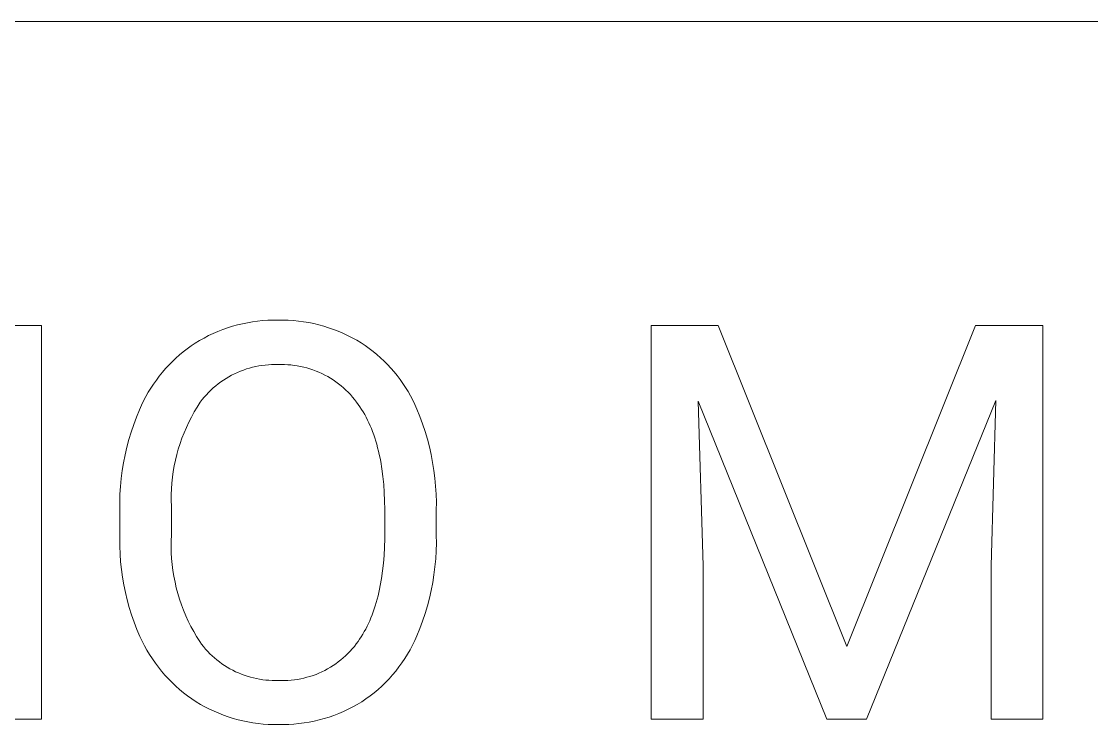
# Model space of a CAD drawing. Header units: millimetres. Extents: x 373 to 3451, y -552 to 1598.
# Drawn here: x 2577.5 to 2656.7, y -259.9 to -207.9 of the extents above; entities that cross this region are included whole.
import ezdxf

# ---------------------------------------------------------------- set-up
doc = ezdxf.new("R2010")
doc.units = ezdxf.units.MM
doc.header["$MEASUREMENT"] = 0
doc.layers.add('Domyślny', color=7, linetype='Continuous', true_color=0x000000)

msp = doc.modelspace()

# ---------------------------------------------------------------- linework, layer by layer
at = {"layer": 'Domyślny', "color": 18, "lineweight": 15, "true_color": 0x000000}
for p, q in [((3447.834, -207.866), (2287.646, -207.866)), ((2575.112, -230.372), (2578.935, -230.372)), ((2578.935, -230.372), (2578.935, -259.52)), ((2592.364, -230.679), (2592.722, -230.552)), ((2592.722, -230.552), (2593.084, -230.437)), ((2593.084, -230.437), (2593.45, -230.335)), ((2593.45, -230.335), (2593.818, -230.246)), ((2593.818, -230.246), (2594.19, -230.169)), ((2594.19, -230.169), (2594.564, -230.104)), ((2594.564, -230.104), (2594.94, -230.053)), ((2594.94, -230.053), (2595.318, -230.014)), ((2595.318, -230.014), (2595.697, -229.988)), ((2595.697, -229.988), (2596.076, -229.976)), ((2596.076, -229.976), (2596.455, -229.976)), ((2596.455, -229.976), (2596.836, -229.976)), ((2596.836, -229.976), (2597.217, -229.988)), ((2597.217, -229.988), (2597.597, -230.014)), ((2597.597, -230.014), (2597.976, -230.052)), ((2597.976, -230.052), (2598.353, -230.103)), ((2598.353, -230.103), (2598.729, -230.166)), ((2598.729, -230.166), (2599.102, -230.242)), ((2599.102, -230.242), (2599.472, -230.33)), ((2599.472, -230.33), (2599.84, -230.431)), ((2599.84, -230.431), (2600.203, -230.544)), ((2600.203, -230.544), (2600.563, -230.67)), ((2624.098, -259.523), (2624.098, -230.375)), ((2624.098, -230.375), (2629.058, -230.375)), ((2629.058, -230.375), (2638.589, -254.153)), ((2638.589, -254.153), (2648.111, -230.375)), ((2648.111, -230.375), (2653.102, -230.375)), ((2653.102, -230.375), (2653.102, -259.523)), ((2590.651, -231.491), (2590.982, -231.305)), ((2590.982, -231.305), (2591.32, -231.131)), ((2591.32, -231.131), (2591.663, -230.968)), ((2591.663, -230.968), (2592.011, -230.817)), ((2592.011, -230.817), (2592.364, -230.679)), ((2600.563, -230.67), (2600.918, -230.807)), ((2600.918, -230.807), (2601.269, -230.956)), ((2601.269, -230.956), (2601.614, -231.117)), ((2601.614, -231.117), (2601.954, -231.289)), ((2601.954, -231.289), (2602.288, -231.472)), ((2589.447, -232.325), (2589.733, -232.103)), ((2589.733, -232.103), (2590.027, -231.89)), ((2590.027, -231.89), (2590.327, -231.687)), ((2590.327, -231.687), (2590.651, -231.491)), ((2602.288, -231.472), (2602.615, -231.667)), ((2602.615, -231.667), (2602.916, -231.867)), ((2602.916, -231.867), (2603.209, -232.077)), ((2603.209, -232.077), (2603.496, -232.296)), ((2588.635, -233.046), (2588.898, -232.797)), ((2588.898, -232.797), (2589.169, -232.556)), ((2589.169, -232.556), (2589.447, -232.325)), ((2603.496, -232.296), (2603.775, -232.525)), ((2603.775, -232.525), (2604.046, -232.764)), ((2604.046, -232.764), (2604.309, -233.011)), ((2587.898, -233.844), (2588.135, -233.57)), ((2588.135, -233.57), (2588.381, -233.304)), ((2588.381, -233.304), (2588.635, -233.046)), ((2593.67, -233.76), (2593.452, -233.852)), ((2593.892, -233.676), (2593.67, -233.76)), ((2594.117, -233.599), (2593.892, -233.676)), ((2594.344, -233.53), (2594.117, -233.599)), ((2594.573, -233.47), (2594.344, -233.53)), ((2594.805, -233.417), (2594.573, -233.47)), ((2595.038, -233.372), (2594.805, -233.417)), ((2595.272, -233.336), (2595.038, -233.372)), ((2595.508, -233.307), (2595.272, -233.336)), ((2595.744, -233.287), (2595.508, -233.307)), ((2595.981, -233.275), (2595.744, -233.287)), ((2596.218, -233.271), (2595.981, -233.275)), ((2596.455, -233.276), (2596.218, -233.271)), ((2596.695, -233.27), (2596.455, -233.276)), ((2596.935, -233.272), (2596.695, -233.27)), ((2597.174, -233.283), (2596.935, -233.272)), ((2597.413, -233.302), (2597.174, -233.283)), ((2597.651, -233.329), (2597.413, -233.302)), ((2597.888, -233.365), (2597.651, -233.329)), ((2598.124, -233.409), (2597.888, -233.365)), ((2598.358, -233.461), (2598.124, -233.409)), ((2598.59, -233.521), (2598.358, -233.461)), ((2598.82, -233.589), (2598.59, -233.521)), ((2599.047, -233.666), (2598.82, -233.589)), ((2599.272, -233.75), (2599.047, -233.666)), ((2599.493, -233.841), (2599.272, -233.75)), ((2604.309, -233.011), (2604.564, -233.267)), ((2604.564, -233.267), (2604.81, -233.531)), ((2604.81, -233.531), (2605.047, -233.803)), ((2587.244, -234.711), (2587.452, -234.415)), ((2587.452, -234.415), (2587.67, -234.126)), ((2587.67, -234.126), (2587.898, -233.844)), ((2592.218, -234.557), (2592.028, -234.699)), ((2592.413, -234.422), (2592.218, -234.557)), ((2592.612, -234.294), (2592.413, -234.422)), ((2592.816, -234.173), (2592.612, -234.294)), ((2593.024, -234.058), (2592.816, -234.173)), ((2593.236, -233.951), (2593.024, -234.058)), ((2593.452, -233.852), (2593.236, -233.951)), ((2599.711, -233.941), (2599.493, -233.841)), ((2599.926, -234.048), (2599.711, -233.941)), ((2600.137, -234.162), (2599.926, -234.048)), ((2600.343, -234.284), (2600.137, -234.162)), ((2600.545, -234.413), (2600.343, -234.284)), ((2600.743, -234.548), (2600.545, -234.413)), ((2600.936, -234.691), (2600.743, -234.548)), ((2605.047, -233.803), (2605.275, -234.084)), ((2605.275, -234.084), (2605.493, -234.371)), ((2605.493, -234.371), (2605.701, -234.666)), ((2586.678, -235.638), (2586.856, -235.323)), ((2586.856, -235.323), (2587.045, -235.014)), ((2587.045, -235.014), (2587.244, -234.711)), ((2591.32, -235.33), (2591.157, -235.503)), ((2591.488, -235.163), (2591.32, -235.33)), ((2591.663, -235.003), (2591.488, -235.163)), ((2591.843, -234.848), (2591.663, -235.003)), ((2592.028, -234.699), (2591.843, -234.848)), ((2601.123, -234.84), (2600.936, -234.691)), ((2601.306, -234.996), (2601.123, -234.84)), ((2601.483, -235.157), (2601.306, -234.996)), ((2601.654, -235.325), (2601.483, -235.157)), ((2601.819, -235.499), (2601.654, -235.325)), ((2605.701, -234.666), (2605.9, -234.968)), ((2605.9, -234.968), (2606.088, -235.276)), ((2606.088, -235.276), (2606.266, -235.59)), ((2586.353, -236.286), (2586.51, -235.959)), ((2586.51, -235.959), (2586.678, -235.638)), ((2590.706, -236.053), (2590.474, -236.413)), ((2590.85, -235.865), (2590.706, -236.053)), ((2591, -235.681), (2590.85, -235.865)), ((2591.157, -235.503), (2591, -235.681)), ((2601.978, -235.678), (2601.819, -235.499)), ((2602.131, -235.863), (2601.978, -235.678)), ((2602.277, -236.053), (2602.131, -235.863)), ((2602.404, -236.228), (2602.277, -236.053)), ((2606.266, -235.59), (2606.433, -235.91)), ((2606.433, -235.91), (2606.59, -236.235)), ((2637.103, -259.523), (2627.562, -235.981)), ((2627.562, -235.981), (2627.941, -248.167)), ((2649.617, -235.92), (2640.045, -259.523)), ((2649.258, -248.167), (2649.617, -235.92)), ((2585.981, -237.159), (2586.207, -236.617)), ((2586.207, -236.617), (2586.353, -236.286)), ((2590.254, -236.78), (2590.047, -237.154)), ((2590.474, -236.413), (2590.254, -236.78)), ((2602.528, -236.407), (2602.404, -236.228)), ((2602.648, -236.591), (2602.528, -236.407)), ((2602.763, -236.78), (2602.648, -236.591)), ((2602.875, -236.974), (2602.763, -236.78)), ((2606.59, -236.235), (2606.735, -236.566)), ((2606.735, -236.566), (2606.958, -237.113)), ((2585.585, -238.264), (2585.774, -237.708)), ((2585.774, -237.708), (2585.981, -237.159)), ((2589.853, -237.534), (2589.671, -237.922)), ((2590.047, -237.154), (2589.853, -237.534)), ((2602.983, -237.172), (2602.875, -236.974)), ((2603.086, -237.376), (2602.983, -237.172)), ((2603.186, -237.584), (2603.086, -237.376)), ((2603.281, -237.797), (2603.186, -237.584)), ((2606.958, -237.113), (2607.162, -237.667)), ((2607.162, -237.667), (2607.349, -238.227)), ((2585.415, -238.826), (2585.585, -238.264)), ((2589.502, -238.315), (2589.347, -238.713)), ((2589.671, -237.922), (2589.502, -238.315)), ((2603.372, -238.015), (2603.281, -237.797)), ((2603.46, -238.238), (2603.372, -238.015)), ((2603.543, -238.465), (2603.46, -238.238)), ((2603.622, -238.697), (2603.543, -238.465)), ((2607.349, -238.227), (2607.517, -238.793)), ((2585.263, -239.393), (2585.415, -238.826)), ((2589.205, -239.116), (2589.076, -239.524)), ((2589.347, -238.713), (2589.205, -239.116)), ((2603.698, -238.934), (2603.622, -238.697)), ((2603.769, -239.176), (2603.698, -238.934)), ((2603.836, -239.423), (2603.769, -239.176)), ((2607.517, -238.793), (2607.666, -239.364)), ((2585.017, -240.541), (2585.13, -239.965)), ((2585.13, -239.965), (2585.263, -239.393)), ((2588.962, -239.936), (2588.861, -240.352)), ((2589.076, -239.524), (2588.962, -239.936)), ((2603.899, -239.674), (2603.836, -239.423)), ((2603.958, -239.93), (2603.899, -239.674)), ((2604.013, -240.19), (2603.958, -239.93)), ((2607.666, -239.364), (2607.797, -239.94)), ((2607.797, -239.94), (2607.909, -240.52)), ((2584.922, -241.121), (2585.017, -240.541)), ((2588.774, -240.771), (2588.701, -241.192)), ((2588.861, -240.352), (2588.774, -240.771)), ((2604.064, -240.456), (2604.013, -240.19)), ((2604.153, -241.001), (2604.064, -240.456)), ((2607.909, -240.52), (2608.002, -241.103)), ((2584.847, -241.703), (2584.922, -241.121)), ((2588.643, -241.616), (2588.598, -242.041)), ((2588.701, -241.192), (2588.643, -241.616)), ((2604.227, -241.565), (2604.153, -241.001)), ((2604.284, -242.147), (2604.227, -241.565)), ((2608.002, -241.103), (2608.076, -241.689)), ((2608.076, -241.689), (2608.131, -242.277)), ((2584.755, -242.873), (2584.791, -242.287)), ((2584.791, -242.287), (2584.847, -241.703)), ((2588.568, -242.468), (2588.552, -242.895)), ((2588.598, -242.041), (2588.568, -242.468)), ((2604.325, -242.748), (2604.284, -242.147)), ((2608.131, -242.277), (2608.167, -242.866)), ((2584.738, -243.46), (2584.755, -242.873)), ((2588.552, -242.895), (2588.551, -243.323)), ((2604.349, -243.368), (2604.325, -242.748)), ((2608.167, -242.866), (2608.183, -243.457)), ((2584.741, -244.047), (2584.738, -243.46)), ((2584.741, -246.148), (2584.741, -244.047)), ((2588.551, -243.323), (2588.564, -243.75)), ((2588.564, -243.75), (2588.564, -245.892)), ((2604.357, -244.006), (2604.349, -243.368)), ((2604.357, -246.169), (2604.357, -244.006)), ((2608.183, -243.457), (2608.18, -244.047)), ((2608.18, -244.047), (2608.18, -245.892)), ((2584.743, -246.723), (2584.741, -246.148)), ((2588.546, -246.329), (2588.543, -246.766)), ((2588.564, -245.892), (2588.546, -246.329)), ((2604.342, -246.792), (2604.357, -246.169)), ((2608.18, -245.892), (2608.184, -246.482)), ((2584.764, -247.297), (2584.743, -246.723)), ((2588.543, -246.766), (2588.555, -247.203)), ((2588.555, -247.203), (2588.581, -247.639)), ((2604.311, -247.397), (2604.342, -246.792)), ((2608.168, -247.072), (2608.133, -247.66)), ((2608.184, -246.482), (2608.168, -247.072)), ((2584.805, -247.87), (2584.764, -247.297)), ((2584.864, -248.441), (2584.805, -247.87)), ((2588.581, -247.639), (2588.622, -248.074)), ((2604.203, -248.553), (2604.265, -247.984)), ((2604.265, -247.984), (2604.311, -247.397)), ((2608.133, -247.66), (2608.078, -248.248)), ((2584.942, -249.01), (2584.864, -248.441)), ((2588.622, -248.074), (2588.677, -248.508)), ((2588.677, -248.508), (2588.747, -248.939)), ((2604.126, -249.104), (2604.203, -248.553)), ((2608.078, -248.248), (2608.004, -248.833)), ((2627.941, -248.167), (2627.941, -259.523)), ((2649.258, -259.523), (2649.258, -248.167)), ((2585.04, -249.576), (2584.942, -249.01)), ((2585.156, -250.138), (2585.04, -249.576)), ((2588.747, -248.939), (2588.831, -249.368)), ((2588.831, -249.368), (2588.929, -249.794)), ((2604.034, -249.636), (2604.126, -249.104)), ((2607.911, -249.415), (2607.799, -249.994)), ((2608.004, -248.833), (2607.911, -249.415)), ((2585.29, -250.697), (2585.156, -250.138)), ((2588.929, -249.794), (2589.041, -250.217)), ((2589.041, -250.217), (2589.168, -250.635)), ((2603.803, -250.646), (2603.866, -250.401)), ((2603.866, -250.401), (2603.926, -250.15)), ((2603.926, -250.15), (2603.982, -249.896)), ((2603.982, -249.896), (2604.034, -249.636)), ((2607.799, -249.994), (2607.668, -250.569)), ((2585.443, -251.25), (2585.29, -250.697)), ((2589.168, -250.635), (2589.308, -251.049)), ((2589.308, -251.049), (2589.462, -251.458)), ((2603.588, -251.356), (2603.664, -251.124)), ((2603.664, -251.124), (2603.735, -250.887)), ((2603.735, -250.887), (2603.803, -250.646)), ((2607.519, -251.14), (2607.35, -251.705)), ((2607.668, -250.569), (2607.519, -251.14)), ((2585.615, -251.798), (2585.443, -251.25)), ((2585.805, -252.341), (2585.615, -251.798)), ((2589.462, -251.458), (2589.63, -251.862)), ((2589.63, -251.862), (2589.811, -252.259)), ((2603.339, -252.023), (2603.426, -251.805)), ((2603.426, -251.805), (2603.509, -251.583)), ((2603.509, -251.583), (2603.588, -251.356)), ((2607.35, -251.705), (2607.163, -252.265)), ((2586.012, -252.876), (2585.805, -252.341)), ((2589.811, -252.259), (2590.005, -252.651)), ((2590.005, -252.651), (2590.213, -253.036)), ((2602.953, -252.849), (2603.055, -252.65)), ((2603.055, -252.65), (2603.154, -252.445)), ((2603.154, -252.445), (2603.249, -252.237)), ((2603.249, -252.237), (2603.339, -252.023)), ((2607.163, -252.265), (2606.958, -252.818)), ((2586.237, -253.405), (2586.012, -252.876)), ((2586.399, -253.748), (2586.237, -253.405)), ((2590.213, -253.036), (2590.432, -253.414)), ((2590.432, -253.414), (2590.665, -253.784)), ((2602.504, -253.6), (2602.622, -253.419)), ((2602.622, -253.419), (2602.736, -253.234)), ((2602.736, -253.234), (2602.846, -253.044)), ((2602.846, -253.044), (2602.953, -252.849)), ((2606.735, -253.364), (2606.581, -253.71)), ((2606.958, -252.818), (2606.735, -253.364)), ((2586.572, -254.086), (2586.399, -253.748)), ((2586.757, -254.418), (2586.572, -254.086)), ((2590.665, -253.784), (2590.803, -253.972)), ((2590.803, -253.972), (2590.947, -254.155)), ((2590.947, -254.155), (2591.098, -254.333)), ((2591.098, -254.333), (2591.254, -254.506)), ((2601.8, -254.492), (2601.959, -254.316)), ((2601.959, -254.316), (2602.111, -254.134)), ((2602.111, -254.134), (2602.256, -253.948)), ((2602.256, -253.948), (2602.382, -253.776)), ((2602.382, -253.776), (2602.504, -253.6)), ((2606.414, -254.051), (2606.236, -254.387)), ((2606.581, -253.71), (2606.414, -254.051)), ((2586.952, -254.743), (2586.757, -254.418)), ((2587.159, -255.062), (2586.952, -254.743)), ((2587.376, -255.373), (2587.159, -255.062)), ((2591.254, -254.506), (2591.417, -254.674)), ((2591.417, -254.674), (2591.585, -254.835)), ((2591.585, -254.835), (2591.758, -254.991)), ((2591.758, -254.991), (2591.937, -255.141)), ((2591.937, -255.141), (2592.121, -255.285)), ((2600.922, -255.285), (2601.109, -255.139)), ((2601.109, -255.139), (2601.29, -254.986)), ((2601.29, -254.986), (2601.466, -254.828)), ((2601.466, -254.828), (2601.636, -254.663)), ((2601.636, -254.663), (2601.8, -254.492)), ((2605.846, -255.037), (2605.634, -255.352)), ((2606.047, -254.715), (2605.846, -255.037)), ((2606.236, -254.387), (2606.047, -254.715)), ((2587.603, -255.677), (2587.376, -255.373)), ((2587.841, -255.973), (2587.603, -255.677)), ((2592.121, -255.285), (2592.309, -255.422)), ((2592.309, -255.422), (2592.503, -255.553)), ((2592.503, -255.553), (2592.7, -255.677)), ((2592.7, -255.677), (2592.902, -255.794)), ((2592.902, -255.794), (2593.107, -255.904)), ((2593.107, -255.904), (2593.317, -256.008)), ((2599.708, -256.018), (2599.92, -255.914)), ((2599.92, -255.914), (2600.129, -255.802)), ((2600.129, -255.802), (2600.334, -255.683)), ((2600.334, -255.683), (2600.535, -255.558)), ((2600.535, -255.558), (2600.731, -255.425)), ((2600.731, -255.425), (2600.922, -255.285)), ((2605.412, -255.66), (2605.178, -255.959)), ((2605.634, -255.352), (2605.412, -255.66)), ((2588.089, -256.261), (2587.841, -255.973)), ((2588.346, -256.541), (2588.089, -256.261)), ((2588.612, -256.811), (2588.346, -256.541)), ((2593.317, -256.008), (2593.529, -256.103)), ((2593.529, -256.103), (2593.745, -256.192)), ((2593.745, -256.192), (2593.964, -256.273)), ((2593.964, -256.273), (2594.185, -256.347)), ((2594.185, -256.347), (2594.409, -256.413)), ((2594.409, -256.413), (2594.635, -256.471)), ((2594.635, -256.471), (2594.862, -256.521)), ((2594.862, -256.521), (2595.092, -256.564)), ((2595.092, -256.564), (2595.323, -256.599)), ((2595.323, -256.599), (2595.554, -256.626)), ((2595.554, -256.626), (2595.787, -256.645)), ((2595.787, -256.645), (2596.02, -256.656)), ((2596.02, -256.656), (2596.253, -256.658)), ((2596.253, -256.658), (2596.486, -256.653)), ((2596.486, -256.653), (2596.723, -256.661)), ((2596.723, -256.661), (2596.96, -256.66)), ((2596.96, -256.66), (2597.197, -256.651)), ((2597.197, -256.651), (2597.433, -256.634)), ((2597.433, -256.634), (2597.668, -256.608)), ((2597.668, -256.608), (2597.903, -256.575)), ((2597.903, -256.575), (2598.136, -256.533)), ((2598.136, -256.533), (2598.367, -256.483)), ((2598.367, -256.483), (2598.597, -256.425)), ((2598.597, -256.425), (2598.825, -256.359)), ((2598.825, -256.359), (2599.05, -256.286)), ((2599.05, -256.286), (2599.272, -256.204)), ((2599.272, -256.204), (2599.492, -256.115)), ((2599.492, -256.115), (2599.708, -256.018)), ((2604.682, -256.533), (2604.419, -256.806)), ((2604.935, -256.25), (2604.682, -256.533)), ((2605.178, -255.959), (2604.935, -256.25)), ((2588.888, -257.072), (2588.612, -256.811)), ((2589.172, -257.324), (2588.888, -257.072)), ((2589.464, -257.567), (2589.172, -257.324)), ((2603.865, -257.325), (2603.575, -257.57)), ((2604.146, -257.071), (2603.865, -257.325)), ((2604.419, -256.806), (2604.146, -257.071)), ((2589.765, -257.799), (2589.464, -257.567)), ((2590.073, -258.02), (2589.765, -257.799)), ((2590.388, -258.232), (2590.073, -258.02)), ((2590.712, -258.426), (2590.388, -258.232)), ((2602.656, -258.242), (2602.328, -258.437)), ((2602.97, -258.029), (2602.656, -258.242)), ((2603.276, -257.805), (2602.97, -258.029)), ((2603.575, -257.57), (2603.276, -257.805)), ((2591.042, -258.609), (2590.712, -258.426)), ((2591.378, -258.781), (2591.042, -258.609)), ((2591.719, -258.941), (2591.378, -258.781)), ((2592.066, -259.09), (2591.719, -258.941)), ((2592.418, -259.227), (2592.066, -259.09)), ((2600.957, -259.102), (2600.601, -259.239)), ((2601.308, -258.953), (2600.957, -259.102)), ((2601.654, -258.793), (2601.308, -258.953)), ((2601.994, -258.62), (2601.654, -258.793)), ((2602.328, -258.437), (2601.994, -258.62)), ((2578.935, -259.52), (2575.071, -259.52)), ((2592.774, -259.352), (2592.418, -259.227)), ((2593.134, -259.465), (2592.774, -259.352)), ((2593.497, -259.566), (2593.134, -259.465)), ((2593.864, -259.654), (2593.497, -259.566)), ((2594.234, -259.731), (2593.864, -259.654)), ((2594.606, -259.794), (2594.234, -259.731)), ((2594.98, -259.845), (2594.606, -259.794)), ((2595.355, -259.884), (2594.98, -259.845)), ((2595.732, -259.909), (2595.355, -259.884)), ((2596.109, -259.922), (2595.732, -259.909)), ((2597.249, -259.913), (2596.868, -259.924)), ((2597.629, -259.889), (2597.249, -259.913)), ((2598.009, -259.852), (2597.629, -259.889)), ((2598.387, -259.802), (2598.009, -259.852)), ((2598.763, -259.74), (2598.387, -259.802)), ((2599.137, -259.665), (2598.763, -259.74)), ((2599.508, -259.577), (2599.137, -259.665)), ((2599.876, -259.477), (2599.508, -259.577)), ((2600.241, -259.364), (2599.876, -259.477)), ((2600.601, -259.239), (2600.241, -259.364)), ((2627.941, -259.523), (2624.098, -259.523)), ((2640.045, -259.523), (2637.103, -259.523)), ((2653.102, -259.523), (2649.258, -259.523)), ((2596.486, -259.923), (2596.109, -259.922)), ((2596.868, -259.924), (2596.486, -259.923))]:
    msp.add_line(p, q, dxfattribs=at)

doc.saveas('drawing.dxf')
